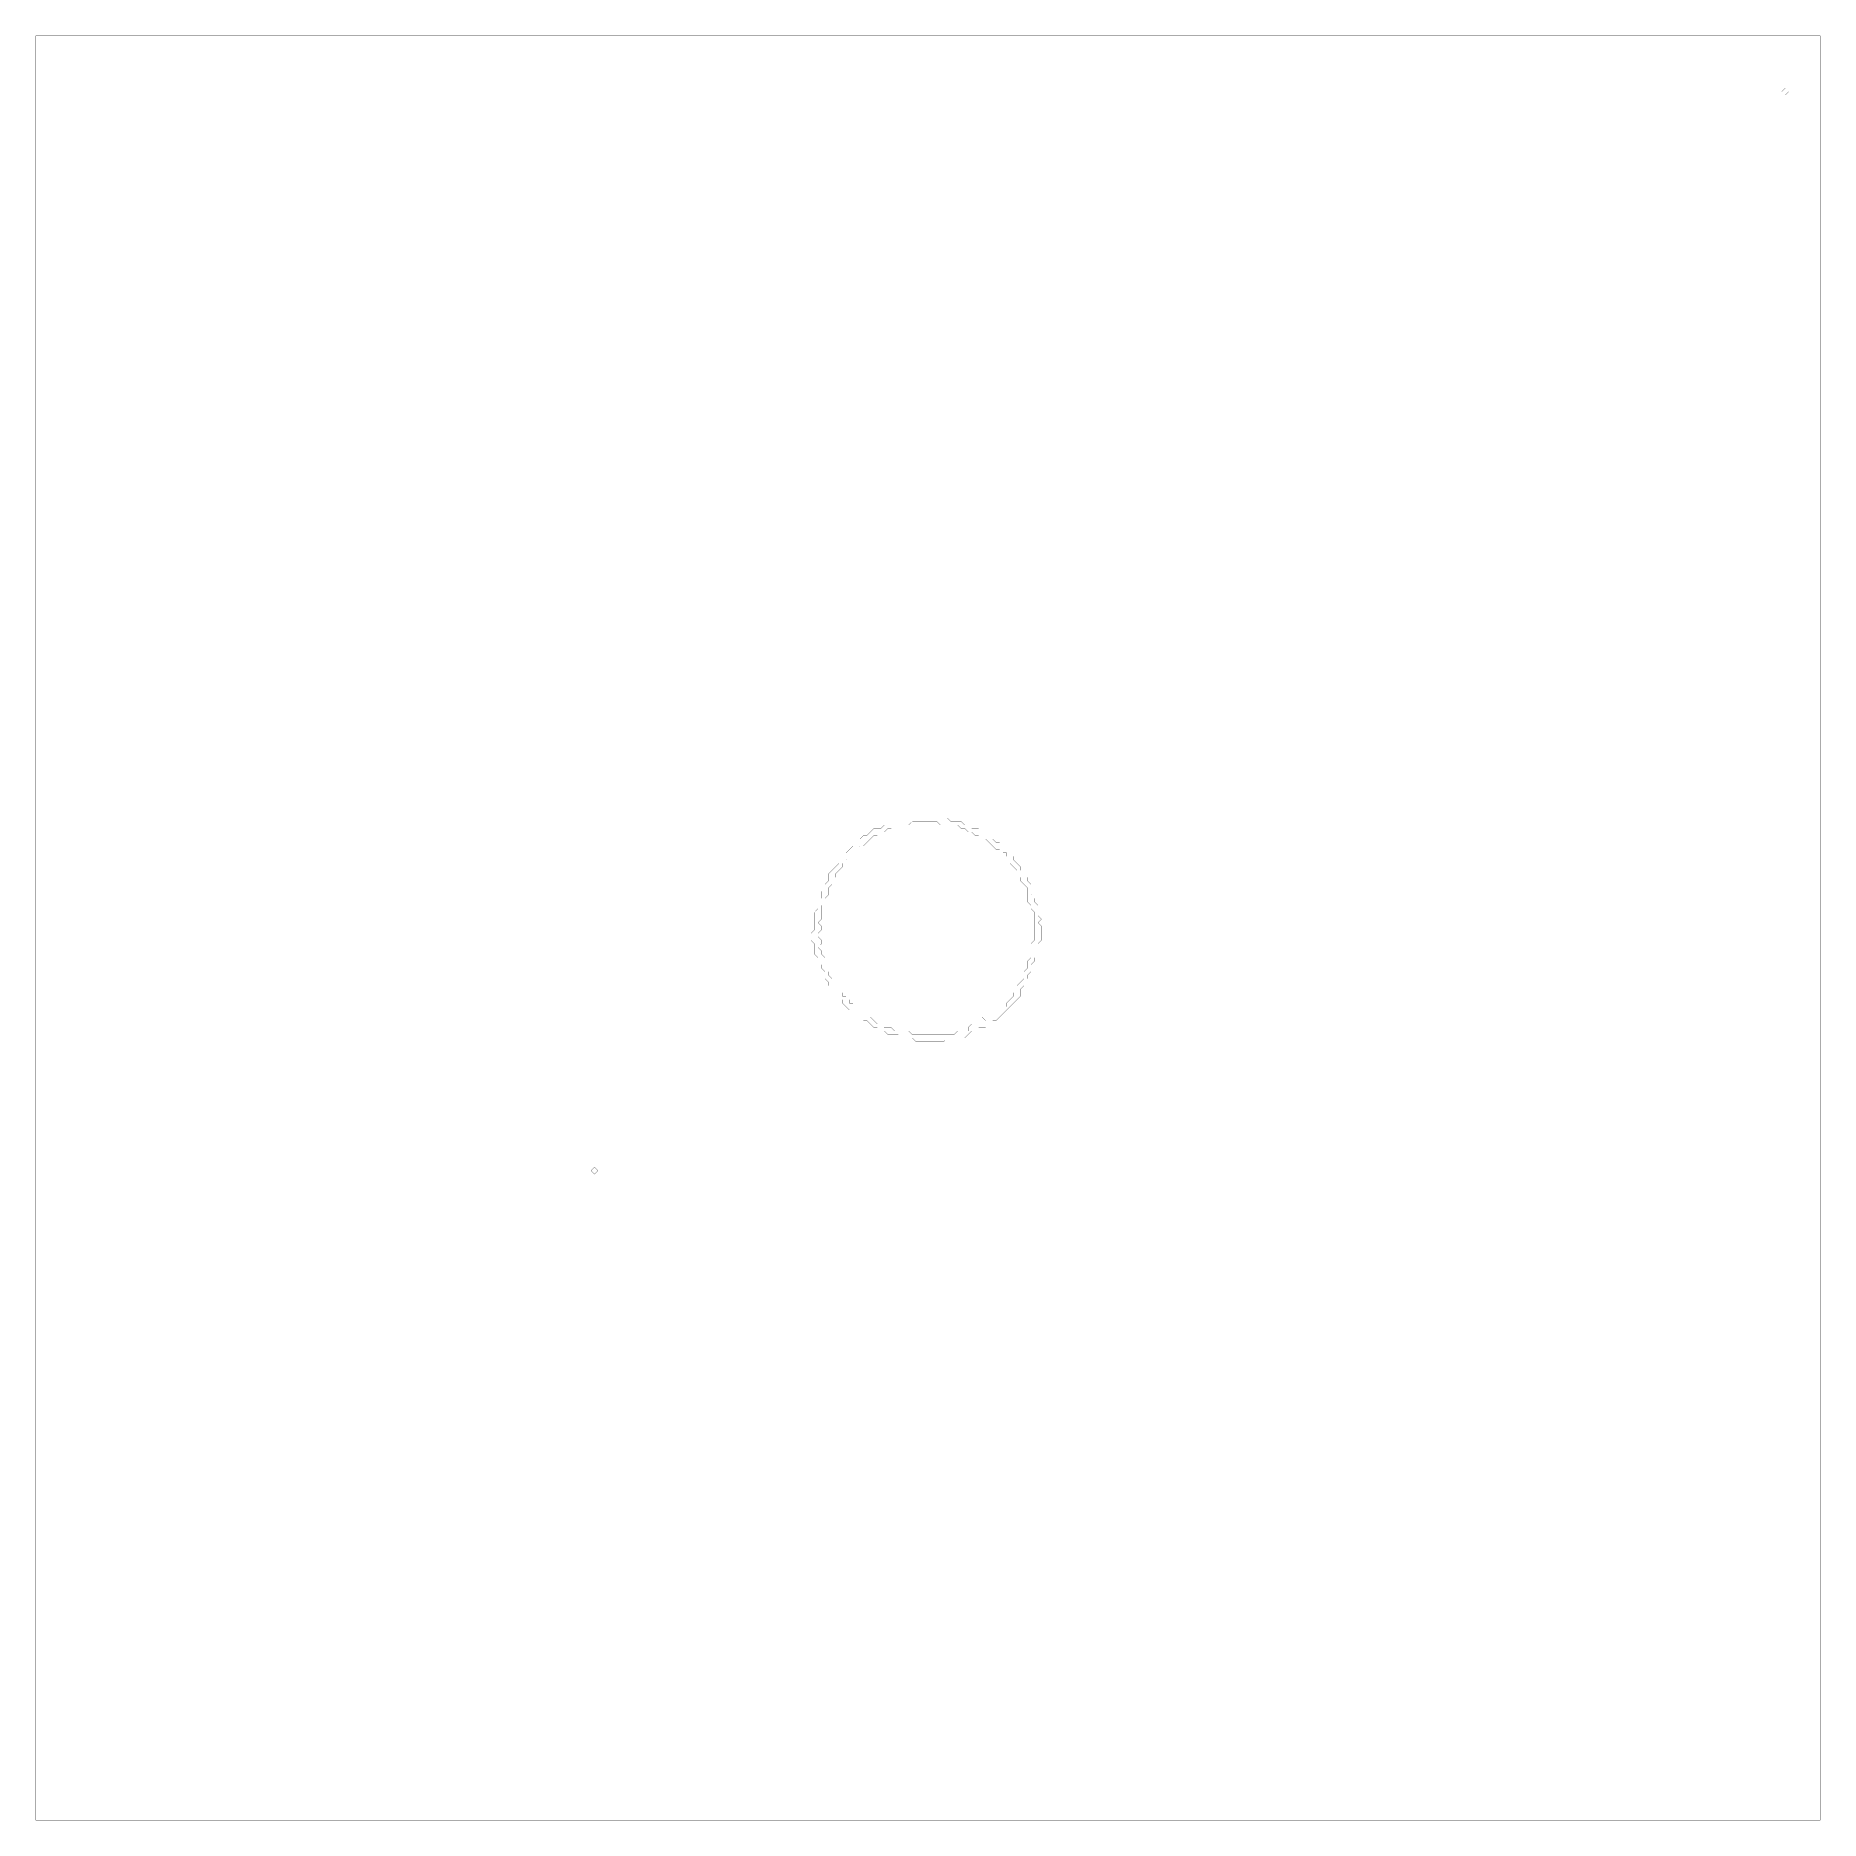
# Model space of a CAD drawing. Header units: metres. Extents: x 0 to 4920, y -4920 to 0.
import ezdxf

# ---------------------------------------------------------------- set-up
doc = ezdxf.new("R2010")
doc.units = ezdxf.units.M
for name, color, linetype in [('conductor', 1, 'Continuous'), ('dielectric', 8, 'Continuous'), ('substrate', 5, 'Continuous')]:
    doc.layers.add(name, color=color, linetype=linetype)

msp = doc.modelspace()

# ---------------------------------------------------------------- linework, layer by layer
at = {"layer": 'conductor', "const_width": 0.5}
msp.add_lwpolyline([(2416.4, -2166.1), (2406.7, -2175.7), (2397.1, -2175.7), (2387.5, -2175.7), (2377.9, -2175.7), (2368.2, -2175.7), (2358.6, -2185.3), (2349, -2185.3), (2339.3, -2194.9), (2329.7, -2194.9), (2320.1, -2204.6), (2310.5, -2204.6), (2300.8, -2214.2), (2291.2, -2223.8), (2281.6, -2233.5), (2272, -2233.5), (2262.3, -2243.1), (2252.7, -2252.7), (2243.1, -2262.3), (2233.5, -2272), (2223.8, -2281.6), (2223.8, -2291.2), (2214.2, -2300.8), (2204.6, -2310.5), (2204.6, -2320.1), (2194.9, -2329.7), (2194.9, -2339.3), (2185.3, -2349), (2185.3, -2358.6), (2185.3, -2368.2), (2175.7, -2377.9), (2175.7, -2387.5), (2166.1, -2397.1), (2166.1, -2406.7), (2166.1, -2416.4), (2166.1, -2426), (2166.1, -2435.6), (2156.4, -2445.2), (2166.1, -2454.9), (2166.1, -2464.5), (2156.4, -2474.1), (2156.4, -2483.8), (2166.1, -2493.4), (2166.1, -2503), (2156.4, -2512.6), (2166.1, -2522.3), (2166.1, -2531.9), (2175.7, -2541.5), (2175.7, -2551.1), (2185.3, -2560.8), (2175.7, -2570.4), (2185.3, -2580), (2185.3, -2589.7), (2194.9, -2599.3), (2194.9, -2608.9), (2204.6, -2618.5), (2214.2, -2628.2), (2223.8, -2637.8), (2223.8, -2647.4), (2233.5, -2647.4), (2243.1, -2657), (2243.1, -2666.7), (2252.7, -2666.7), (2262.3, -2676.3), (2262.3, -2685.9), (2272, -2685.9), (2281.6, -2695.5), (2291.2, -2705.2), (2300.8, -2705.2), (2310.5, -2714.8), (2320.1, -2724.4), (2329.7, -2724.4), (2339.3, -2734.1), (2349, -2734.1), (2358.6, -2734.1), (2368.2, -2743.7), (2377.9, -2743.7), (2387.5, -2743.7), (2397.1, -2743.7), (2406.7, -2743.7), (2416.4, -2753.3), (2426, -2753.3), (2435.6, -2753.3), (2445.2, -2753.3), (2454.9, -2753.3), (2464.5, -2753.3), (2474.1, -2753.3), (2483.8, -2753.3), (2493.4, -2753.3), (2503, -2753.3), (2512.6, -2753.3), (2522.3, -2753.3), (2531.9, -2753.3), (2541.5, -2743.7), (2551.1, -2743.7), (2560.8, -2743.7), (2570.4, -2743.7), (2570.4, -2734.1), (2580, -2724.4), (2589.7, -2724.4), (2599.3, -2724.4), (2599.3, -2714.8), (2608.9, -2705.2), (2618.5, -2714.8), (2628.2, -2705.2), (2637.8, -2695.5), (2647.4, -2685.9), (2657, -2685.9), (2666.7, -2685.9), (2676.3, -2676.3), (2676.3, -2666.7), (2685.9, -2657), (2695.5, -2647.4), (2695.5, -2637.8), (2705.2, -2628.2), (2705.2, -2618.5), (2714.8, -2608.9), (2724.4, -2599.3), (2724.4, -2589.7), (2724.4, -2580), (2734.1, -2570.4), (2734.1, -2560.8), (2734.1, -2551.1), (2743.7, -2541.5), (2743.7, -2531.9), (2743.7, -2522.3), (2743.7, -2512.6), (2743.7, -2503), (2753.3, -2493.4), (2753.3, -2483.8), (2753.3, -2474.1), (2753.3, -2464.5), (2753.3, -2454.9), (2753.3, -2445.2), (2753.3, -2435.6), (2753.3, -2426), (2753.3, -2416.4), (2743.7, -2406.7), (2743.7, -2397.1), (2734.1, -2387.5), (2734.1, -2377.9), (2734.1, -2368.2), (2734.1, -2358.6), (2734.1, -2349), (2724.4, -2339.3), (2714.8, -2329.7), (2714.8, -2320.1), (2705.2, -2310.5), (2705.2, -2300.8), (2695.5, -2291.2), (2685.9, -2281.6), (2685.9, -2272), (2676.3, -2262.3), (2676.3, -2252.7), (2666.7, -2252.7), (2657, -2243.1), (2647.4, -2243.1), (2637.8, -2233.5), (2628.2, -2223.8), (2618.5, -2214.2), (2608.9, -2214.2), (2599.3, -2204.6), (2589.7, -2204.6), (2580, -2194.9), (2570.4, -2194.9), (2560.8, -2185.3), (2551.1, -2185.3), (2541.5, -2175.7), (2531.9, -2175.7), (2522.3, -2175.7), (2512.6, -2175.7), (2503, -2175.7), (2493.4, -2175.7), (2483.8, -2166.1), (2474.1, -2166.1), (2464.5, -2166.1), (2454.9, -2166.1), (2445.2, -2166.1), (2435.6, -2166.1), (2426, -2166.1)], close=True, dxfattribs=at)
at = {"layer": 'dielectric', "const_width": 0.5}
msp.add_lwpolyline([(298.4, -4794.2)], close=True, dxfattribs=at)
at = {"layer": 'substrate', "const_width": 0.5}
for points in [[(0, 0), (0, -9.6), (0, -19.3), (0, -28.9), (0, -38.5), (0, -48.1), (0, -57.8), (0, -67.4), (0, -77), (0, -86.6), (0, -96.3), (0, -105.9), (0, -115.5), (0, -125.2), (0, -134.8), (0, -144.4), (0, -154), (0, -163.7), (0, -173.3), (0, -182.9), (0, -192.5), (0, -202.2), (0, -211.8), (0, -221.4), (0, -231), (0, -240.7), (0, -250.3), (0, -259.9), (0, -269.6), (0, -279.2), (0, -288.8), (0, -298.4), (0, -308.1), (0, -317.7), (0, -327.3), (0, -336.9), (0, -346.6), (0, -356.2), (0, -365.8), (0, -375.5), (0, -385.1), (0, -394.7), (0, -404.3), (0, -414), (0, -423.6), (0, -433.2), (0, -442.8), (0, -452.5), (0, -462.1), (0, -471.7), (0, -481.3), (0, -491), (0, -500.6), (0, -510.2), (0, -519.9), (0, -529.5), (0, -539.1), (0, -548.7), (0, -558.4), (0, -568), (0, -577.6), (0, -587.2), (0, -596.9), (0, -606.5), (0, -616.1), (0, -625.8), (0, -635.4), (0, -645), (0, -654.6), (0, -664.3), (0, -673.9), (0, -683.5), (0, -693.1), (0, -702.8), (0, -712.4), (0, -722), (0, -731.6), (0, -741.3), (0, -750.9), (0, -760.5), (0, -770.2), (0, -779.8), (0, -789.4), (0, -799), (0, -808.7), (0, -818.3), (0, -827.9), (0, -837.5), (0, -847.2), (0, -856.8), (0, -866.4), (0, -876.1), (0, -885.7), (0, -895.3), (0, -904.9), (0, -914.6), (0, -924.2), (0, -933.8), (0, -943.4), (0, -953.1), (0, -962.7), (0, -972.3), (0, -981.9), (0, -991.6), (0, -1001.2), (0, -1010.8), (0, -1020.5), (0, -1030.1), (0, -1039.7), (0, -1049.3), (0, -1059), (0, -1068.6), (0, -1078.2), (0, -1087.8), (0, -1097.5), (0, -1107.1), (0, -1116.7), (0, -1126.4), (0, -1136), (0, -1145.6), (0, -1155.2), (0, -1164.9), (0, -1174.5), (0, -1184.1), (0, -1193.7), (0, -1203.4), (0, -1213), (0, -1222.6), (0, -1232.2), (0, -1241.9), (0, -1251.5), (0, -1261.1), (0, -1270.8), (0, -1280.4), (0, -1290), (0, -1299.6), (0, -1309.3), (0, -1318.9), (0, -1328.5), (0, -1338.1), (0, -1347.8), (0, -1357.4), (0, -1367), (0, -1376.7), (0, -1386.3), (0, -1395.9), (0, -1405.5), (0, -1415.2), (0, -1424.8), (0, -1434.4), (0, -1444), (0, -1453.7), (0, -1463.3), (0, -1472.9), (0, -1482.6), (0, -1492.2), (0, -1501.8), (0, -1511.4), (0, -1521.1), (0, -1530.7), (0, -1540.3), (0, -1549.9), (0, -1559.6), (0, -1569.2), (0, -1578.8), (0, -1588.4), (0, -1598.1), (0, -1607.7), (0, -1617.3), (0, -1627), (0, -1636.6), (0, -1646.2), (0, -1655.8), (0, -1665.5), (0, -1675.1), (0, -1684.7), (0, -1694.3), (0, -1704), (0, -1713.6), (0, -1723.2), (0, -1732.9), (0, -1742.5), (0, -1752.1), (0, -1761.7), (0, -1771.4), (0, -1781), (0, -1790.6), (0, -1800.2), (0, -1809.9), (0, -1819.5), (0, -1829.1), (0, -1838.7), (0, -1848.4), (0, -1858), (0, -1867.6), (0, -1877.3), (0, -1886.9), (0, -1896.5), (0, -1906.1), (0, -1915.8), (0, -1925.4), (0, -1935), (0, -1944.6), (0, -1954.3), (0, -1963.9), (0, -1973.5), (0, -1983.2), (0, -1992.8), (0, -2002.4), (0, -2012), (0, -2021.7), (0, -2031.3), (0, -2040.9), (0, -2050.5), (0, -2060.2), (0, -2069.8), (0, -2079.4), (0, -2089), (0, -2098.7), (0, -2108.3), (0, -2117.9), (0, -2127.6), (0, -2137.2), (0, -2146.8), (0, -2156.4), (0, -2166.1), (0, -2175.7), (0, -2185.3), (0, -2194.9), (0, -2204.6), (0, -2214.2), (0, -2223.8), (0, -2233.5), (0, -2243.1), (0, -2252.7), (0, -2262.3), (0, -2272), (0, -2281.6), (0, -2291.2), (0, -2300.8), (0, -2310.5), (0, -2320.1), (0, -2329.7), (0, -2339.3), (0, -2349), (0, -2358.6), (0, -2368.2), (0, -2377.9), (0, -2387.5), (0, -2397.1), (0, -2406.7), (0, -2416.4), (0, -2426), (0, -2435.6), (0, -2445.2), (0, -2454.9), (0, -2464.5), (0, -2474.1), (0, -2483.8), (0, -2493.4), (0, -2503), (0, -2512.6), (0, -2522.3), (0, -2531.9), (0, -2541.5), (0, -2551.1), (0, -2560.8), (0, -2570.4), (0, -2580), (0, -2589.7), (0, -2599.3), (0, -2608.9), (0, -2618.5), (0, -2628.2), (0, -2637.8), (0, -2647.4), (0, -2657), (0, -2666.7), (0, -2676.3), (0, -2685.9), (0, -2695.5), (0, -2705.2), (0, -2714.8), (0, -2724.4), (0, -2734.1), (0, -2743.7), (0, -2753.3), (0, -2762.9), (0, -2772.6), (0, -2782.2), (0, -2791.8), (0, -2801.4), (0, -2811.1), (0, -2820.7), (0, -2830.3), (0, -2840), (0, -2849.6), (0, -2859.2), (0, -2868.8), (0, -2878.5), (0, -2888.1), (0, -2897.7), (0, -2907.3), (0, -2917), (0, -2926.6), (0, -2936.2), (0, -2945.8), (0, -2955.5), (0, -2965.1), (0, -2974.7), (0, -2984.4), (0, -2994), (0, -3003.6), (0, -3013.2), (0, -3022.9), (0, -3032.5), (0, -3042.1), (0, -3051.7), (0, -3061.4), (0, -3071), (0, -3080.6), (0, -3090.3), (0, -3099.9), (0, -3109.5), (0, -3119.1), (0, -3128.8), (0, -3138.4), (0, -3148), (0, -3157.6), (0, -3167.3), (0, -3176.9), (0, -3186.5), (0, -3196.1), (0, -3205.8), (0, -3215.4), (0, -3225), (0, -3234.7), (0, -3244.3), (0, -3253.9), (0, -3263.5), (0, -3273.2), (0, -3282.8), (0, -3292.4), (0, -3302), (0, -3311.7), (0, -3321.3), (0, -3330.9), (0, -3340.6), (0, -3350.2), (0, -3359.8), (0, -3369.4), (0, -3379.1), (0, -3388.7), (0, -3398.3), (0, -3407.9), (0, -3417.6), (0, -3427.2), (0, -3436.8), (0, -3446.4), (0, -3456.1), (0, -3465.7), (0, -3475.3), (0, -3485), (0, -3494.6), (0, -3504.2), (0, -3513.8), (0, -3523.5), (0, -3533.1), (0, -3542.7), (0, -3552.3), (0, -3562), (0, -3571.6), (0, -3581.2), (0, -3590.9), (0, -3600.5), (0, -3610.1), (0, -3619.7), (0, -3629.4), (0, -3639), (0, -3648.6), (0, -3658.2), (0, -3667.9), (0, -3677.5), (0, -3687.1), (0, -3696.8), (0, -3706.4), (0, -3716), (0, -3725.6), (0, -3735.3), (0, -3744.9), (0, -3754.5), (0, -3764.1), (0, -3773.8), (0, -3783.4), (0, -3793), (0, -3802.6), (0, -3812.3), (0, -3821.9), (0, -3831.5), (0, -3841.2), (0, -3850.8), (0, -3860.4), (0, -3870), (0, -3879.7), (0, -3889.3), (0, -3898.9), (0, -3908.5), (0, -3918.2), (0, -3927.8), (0, -3937.4), (0, -3947.1), (0, -3956.7), (0, -3966.3), (0, -3975.9), (0, -3985.6), (0, -3995.2), (0, -4004.8), (0, -4014.4), (0, -4024.1), (0, -4033.7), (0, -4043.3), (0, -4052.9), (0, -4062.6), (0, -4072.2), (0, -4081.8), (0, -4091.5), (0, -4101.1), (0, -4110.7), (0, -4120.3), (0, -4130), (0, -4139.6), (0, -4149.2), (0, -4158.8), (0, -4168.5), (0, -4178.1), (0, -4187.7), (0, -4197.4), (0, -4207), (0, -4216.6), (0, -4226.2), (0, -4235.9), (0, -4245.5), (0, -4255.1), (0, -4264.7), (0, -4274.4), (0, -4284), (0, -4293.6), (0, -4303.2), (0, -4312.9), (0, -4322.5), (0, -4332.1), (0, -4341.8), (0, -4351.4), (0, -4361), (0, -4370.6), (0, -4380.3), (0, -4389.9), (0, -4399.5), (0, -4409.1), (0, -4418.8), (0, -4428.4), (0, -4438), (0, -4447.7), (0, -4457.3), (0, -4466.9), (0, -4476.5), (0, -4486.2), (0, -4495.8), (0, -4505.4), (0, -4515), (0, -4524.7), (0, -4534.3), (0, -4543.9), (0, -4553.5), (0, -4563.2), (0, -4572.8), (0, -4582.4), (0, -4592.1), (0, -4601.7), (0, -4611.3), (0, -4620.9), (0, -4630.6), (0, -4640.2), (0, -4649.8), (0, -4659.4), (0, -4669.1), (0, -4678.7), (0, -4688.3), (0, -4698), (0, -4707.6), (0, -4717.2), (0, -4726.8), (0, -4736.5), (0, -4746.1), (0, -4755.7), (0, -4765.3), (0, -4775), (0, -4784.6), (0, -4794.2), (0, -4803.8), (0, -4813.5), (0, -4823.1), (0, -4832.7), (0, -4842.4), (0, -4852), (0, -4861.6), (0, -4871.2), (0, -4880.9), (0, -4890.5), (0, -4900.1), (0, -4909.7), (0, -4919.4), (9.6, -4919.4), (19.3, -4919.4), (28.9, -4919.4), (38.5, -4919.4), (48.1, -4919.4), (57.8, -4919.4), (67.4, -4919.4), (77, -4919.4), (86.6, -4919.4), (96.3, -4919.4), (105.9, -4919.4), (115.5, -4919.4), (125.2, -4919.4), (134.8, -4919.4), (144.4, -4919.4), (154, -4919.4), (163.7, -4919.4), (173.3, -4919.4), (182.9, -4919.4), (192.5, -4919.4), (202.2, -4919.4), (211.8, -4919.4), (221.4, -4919.4), (231, -4919.4), (240.7, -4919.4), (250.3, -4919.4), (259.9, -4919.4), (269.6, -4919.4), (279.2, -4919.4), (288.8, -4919.4), (298.4, -4919.4), (308.1, -4919.4), (317.7, -4919.4), (327.3, -4919.4), (336.9, -4919.4), (346.6, -4919.4), (356.2, -4919.4), (365.8, -4919.4), (375.5, -4919.4), (385.1, -4919.4), (394.7, -4919.4), (404.3, -4919.4), (414, -4919.4), (423.6, -4919.4), (433.2, -4919.4), (442.8, -4919.4), (452.5, -4919.4), (462.1, -4919.4), (471.7, -4919.4), (481.3, -4919.4), (491, -4919.4), (500.6, -4919.4), (510.2, -4919.4), (519.9, -4919.4), (529.5, -4919.4), (539.1, -4919.4), (548.7, -4919.4), (558.4, -4919.4), (568, -4919.4), (577.6, -4919.4), (587.2, -4919.4), (596.9, -4919.4), (606.5, -4919.4), (616.1, -4919.4), (625.8, -4919.4), (635.4, -4919.4), (645, -4919.4), (654.6, -4919.4), (664.3, -4919.4), (673.9, -4919.4), (683.5, -4919.4), (693.1, -4919.4), (702.8, -4919.4), (712.4, -4919.4), (722, -4919.4), (731.6, -4919.4), (741.3, -4919.4), (750.9, -4919.4), (760.5, -4919.4), (770.2, -4919.4), (779.8, -4919.4), (789.4, -4919.4), (799, -4919.4), (808.7, -4919.4), (818.3, -4919.4), (827.9, -4919.4), (837.5, -4919.4), (847.2, -4919.4), (856.8, -4919.4), (866.4, -4919.4), (876.1, -4919.4), (885.7, -4919.4), (895.3, -4919.4), (904.9, -4919.4), (914.6, -4919.4), (924.2, -4919.4), (933.8, -4919.4), (943.4, -4919.4), (953.1, -4919.4), (962.7, -4919.4), (972.3, -4919.4), (981.9, -4919.4), (991.6, -4919.4), (1001.2, -4919.4), (1010.8, -4919.4), (1020.5, -4919.4), (1030.1, -4919.4), (1039.7, -4919.4), (1049.3, -4919.4), (1059, -4919.4), (1068.6, -4919.4), (1078.2, -4919.4), (1087.8, -4919.4), (1097.5, -4919.4), (1107.1, -4919.4), (1116.7, -4919.4), (1126.4, -4919.4), (1136, -4919.4), (1145.6, -4919.4), (1155.2, -4919.4), (1164.9, -4919.4), (1174.5, -4919.4), (1184.1, -4919.4), (1193.7, -4919.4), (1203.4, -4919.4), (1213, -4919.4), (1222.6, -4919.4), (1232.2, -4919.4), (1241.9, -4919.4), (1251.5, -4919.4), (1261.1, -4919.4), (1270.8, -4919.4), (1280.4, -4919.4), (1290, -4919.4), (1299.6, -4919.4), (1309.3, -4919.4), (1318.9, -4919.4), (1328.5, -4919.4), (1338.1, -4919.4), (1347.8, -4919.4), (1357.4, -4919.4), (1367, -4919.4), (1376.7, -4919.4), (1386.3, -4919.4), (1395.9, -4919.4), (1405.5, -4919.4), (1415.2, -4919.4), (1424.8, -4919.4), (1434.4, -4919.4), (1444, -4919.4), (1453.7, -4919.4), (1463.3, -4919.4), (1472.9, -4919.4), (1482.6, -4919.4), (1492.2, -4919.4), (1501.8, -4919.4), (1511.4, -4919.4), (1521.1, -4919.4), (1530.7, -4919.4), (1540.3, -4919.4), (1549.9, -4919.4), (1559.6, -4919.4), (1569.2, -4919.4), (1578.8, -4919.4), (1588.4, -4919.4), (1598.1, -4919.4), (1607.7, -4919.4), (1617.3, -4919.4), (1627, -4919.4), (1636.6, -4919.4), (1646.2, -4919.4), (1655.8, -4919.4), (1665.5, -4919.4), (1675.1, -4919.4), (1684.7, -4919.4), (1694.3, -4919.4), (1704, -4919.4), (1713.6, -4919.4), (1723.2, -4919.4), (1732.9, -4919.4), (1742.5, -4919.4), (1752.1, -4919.4), (1761.7, -4919.4), (1771.4, -4919.4), (1781, -4919.4), (1790.6, -4919.4), (1800.2, -4919.4), (1809.9, -4919.4), (1819.5, -4919.4), (1829.1, -4919.4), (1838.7, -4919.4), (1848.4, -4919.4), (1858, -4919.4), (1867.6, -4919.4), (1877.3, -4919.4), (1886.9, -4919.4), (1896.5, -4919.4), (1906.1, -4919.4), (1915.8, -4919.4), (1925.4, -4919.4), (1935, -4919.4), (1944.6, -4919.4), (1954.3, -4919.4), (1963.9, -4919.4), (1973.5, -4919.4), (1983.2, -4919.4), (1992.8, -4919.4), (2002.4, -4919.4), (2012, -4919.4), (2021.7, -4919.4), (2031.3, -4919.4), (2040.9, -4919.4), (2050.5, -4919.4), (2060.2, -4919.4), (2069.8, -4919.4), (2079.4, -4919.4), (2089, -4919.4), (2098.7, -4919.4), (2108.3, -4919.4), (2117.9, -4919.4), (2127.6, -4919.4), (2137.2, -4919.4), (2146.8, -4919.4), (2156.4, -4919.4), (2166.1, -4919.4), (2175.7, -4919.4), (2185.3, -4919.4), (2194.9, -4919.4), (2204.6, -4919.4), (2214.2, -4919.4), (2223.8, -4919.4), (2233.5, -4919.4), (2243.1, -4919.4), (2252.7, -4919.4), (2262.3, -4919.4), (2272, -4919.4), (2281.6, -4919.4), (2291.2, -4919.4), (2300.8, -4919.4), (2310.5, -4919.4), (2320.1, -4919.4), (2329.7, -4919.4), (2339.3, -4919.4), (2349, -4919.4), (2358.6, -4919.4), (2368.2, -4919.4), (2377.9, -4919.4), (2387.5, -4919.4), (2397.1, -4919.4), (2406.7, -4919.4), (2416.4, -4919.4), (2426, -4919.4), (2435.6, -4919.4), (2445.2, -4919.4), (2454.9, -4919.4), (2464.5, -4919.4), (2474.1, -4919.4), (2483.8, -4919.4), (2493.4, -4919.4), (2503, -4919.4), (2512.6, -4919.4), (2522.3, -4919.4), (2531.9, -4919.4), (2541.5, -4919.4), (2551.1, -4919.4), (2560.8, -4919.4), (2570.4, -4919.4), (2580, -4919.4), (2589.7, -4919.4), (2599.3, -4919.4), (2608.9, -4919.4), (2618.5, -4919.4), (2628.2, -4919.4), (2637.8, -4919.4), (2647.4, -4919.4), (2657, -4919.4), (2666.7, -4919.4), (2676.3, -4919.4), (2685.9, -4919.4), (2695.5, -4919.4), (2705.2, -4919.4), (2714.8, -4919.4), (2724.4, -4919.4), (2734.1, -4919.4), (2743.7, -4919.4), (2753.3, -4919.4), (2762.9, -4919.4), (2772.6, -4919.4), (2782.2, -4919.4), (2791.8, -4919.4), (2801.4, -4919.4), (2811.1, -4919.4), (2820.7, -4919.4), (2830.3, -4919.4), (2840, -4919.4), (2849.6, -4919.4), (2859.2, -4919.4), (2868.8, -4919.4), (2878.5, -4919.4), (2888.1, -4919.4), (2897.7, -4919.4), (2907.3, -4919.4), (2917, -4919.4), (2926.6, -4919.4), (2936.2, -4919.4), (2945.8, -4919.4), (2955.5, -4919.4), (2965.1, -4919.4), (2974.7, -4919.4), (2984.4, -4919.4), (2994, -4919.4), (3003.6, -4919.4), (3013.2, -4919.4), (3022.9, -4919.4), (3032.5, -4919.4), (3042.1, -4919.4), (3051.7, -4919.4), (3061.4, -4919.4), (3071, -4919.4), (3080.6, -4919.4), (3090.3, -4919.4), (3099.9, -4919.4), (3109.5, -4919.4), (3119.1, -4919.4), (3128.8, -4919.4), (3138.4, -4919.4), (3148, -4919.4), (3157.6, -4919.4), (3167.3, -4919.4), (3176.9, -4919.4), (3186.5, -4919.4), (3196.1, -4919.4), (3205.8, -4919.4), (3215.4, -4919.4), (3225, -4919.4), (3234.7, -4919.4), (3244.3, -4919.4), (3253.9, -4919.4), (3263.5, -4919.4), (3273.2, -4919.4), (3282.8, -4919.4), (3292.4, -4919.4), (3302, -4919.4), (3311.7, -4919.4), (3321.3, -4919.4), (3330.9, -4919.4), (3340.6, -4919.4), (3350.2, -4919.4), (3359.8, -4919.4), (3369.4, -4919.4), (3379.1, -4919.4), (3388.7, -4919.4), (3398.3, -4919.4), (3407.9, -4919.4), (3417.6, -4919.4), (3427.2, -4919.4), (3436.8, -4919.4), (3446.4, -4919.4), (3456.1, -4919.4), (3465.7, -4919.4), (3475.3, -4919.4), (3485, -4919.4), (3494.6, -4919.4), (3504.2, -4919.4), (3513.8, -4919.4), (3523.5, -4919.4), (3533.1, -4919.4), (3542.7, -4919.4), (3552.3, -4919.4), (3562, -4919.4), (3571.6, -4919.4), (3581.2, -4919.4), (3590.9, -4919.4), (3600.5, -4919.4), (3610.1, -4919.4), (3619.7, -4919.4), (3629.4, -4919.4), (3639, -4919.4), (3648.6, -4919.4), (3658.2, -4919.4), (3667.9, -4919.4), (3677.5, -4919.4), (3687.1, -4919.4), (3696.8, -4919.4), (3706.4, -4919.4), (3716, -4919.4), (3725.6, -4919.4), (3735.3, -4919.4), (3744.9, -4919.4), (3754.5, -4919.4), (3764.1, -4919.4), (3773.8, -4919.4), (3783.4, -4919.4), (3793, -4919.4), (3802.6, -4919.4), (3812.3, -4919.4), (3821.9, -4919.4), (3831.5, -4919.4), (3841.2, -4919.4), (3850.8, -4919.4), (3860.4, -4919.4), (3870, -4919.4), (3879.7, -4919.4), (3889.3, -4919.4), (3898.9, -4919.4), (3908.5, -4919.4), (3918.2, -4919.4), (3927.8, -4919.4), (3937.4, -4919.4), (3947.1, -4919.4), (3956.7, -4919.4), (3966.3, -4919.4), (3975.9, -4919.4), (3985.6, -4919.4), (3995.2, -4919.4), (4004.8, -4919.4), (4014.4, -4919.4), (4024.1, -4919.4), (4033.7, -4919.4), (4043.3, -4919.4), (4052.9, -4919.4), (4062.6, -4919.4), (4072.2, -4919.4), (4081.8, -4919.4), (4091.5, -4919.4), (4101.1, -4919.4), (4110.7, -4919.4), (4120.3, -4919.4), (4130, -4919.4), (4139.6, -4919.4), (4149.2, -4919.4), (4158.8, -4919.4), (4168.5, -4919.4), (4178.1, -4919.4), (4187.7, -4919.4), (4197.4, -4919.4), (4207, -4919.4), (4216.6, -4919.4), (4226.2, -4919.4), (4235.9, -4919.4), (4245.5, -4919.4), (4255.1, -4919.4), (4264.7, -4919.4), (4274.4, -4919.4), (4284, -4919.4), (4293.6, -4919.4), (4303.2, -4919.4), (4312.9, -4919.4), (4322.5, -4919.4), (4332.1, -4919.4), (4341.8, -4919.4), (4351.4, -4919.4), (4361, -4919.4), (4370.6, -4919.4), (4380.3, -4919.4), (4389.9, -4919.4), (4399.5, -4919.4), (4409.1, -4919.4), (4418.8, -4919.4), (4428.4, -4919.4), (4438, -4919.4), (4447.7, -4919.4), (4457.3, -4919.4), (4466.9, -4919.4), (4476.5, -4919.4), (4486.2, -4919.4), (4495.8, -4919.4), (4505.4, -4919.4), (4515, -4919.4), (4524.7, -4919.4), (4534.3, -4919.4), (4543.9, -4919.4), (4553.5, -4919.4), (4563.2, -4919.4), (4572.8, -4919.4), (4582.4, -4919.4), (4592.1, -4919.4), (4601.7, -4919.4), (4611.3, -4919.4), (4620.9, -4919.4), (4630.6, -4919.4), (4640.2, -4919.4), (4649.8, -4919.4), (4659.4, -4919.4), (4669.1, -4919.4), (4678.7, -4919.4), (4688.3, -4919.4), (4698, -4919.4), (4707.6, -4919.4), (4717.2, -4919.4), (4726.8, -4919.4), (4736.5, -4919.4), (4746.1, -4919.4), (4755.7, -4919.4), (4765.3, -4919.4), (4775, -4919.4), (4784.6, -4919.4), (4794.2, -4919.4), (4803.8, -4919.4), (4813.5, -4919.4), (4823.1, -4919.4), (4832.7, -4919.4), (4842.4, -4919.4), (4852, -4919.4), (4861.6, -4919.4), (4871.2, -4919.4), (4880.9, -4919.4), (4890.5, -4919.4), (4900.1, -4919.4), (4909.7, -4919.4), (4919.4, -4919.4), (4919.4, -4909.7), (4919.4, -4900.1), (4919.4, -4890.5), (4919.4, -4880.9), (4919.4, -4871.2), (4919.4, -4861.6), (4919.4, -4852), (4919.4, -4842.4), (4919.4, -4832.7), (4919.4, -4823.1), (4919.4, -4813.5), (4919.4, -4803.8), (4919.4, -4794.2), (4919.4, -4784.6), (4919.4, -4775), (4919.4, -4765.3), (4919.4, -4755.7), (4919.4, -4746.1), (4919.4, -4736.5), (4919.4, -4726.8), (4919.4, -4717.2), (4919.4, -4707.6), (4919.4, -4698), (4919.4, -4688.3), (4919.4, -4678.7), (4919.4, -4669.1), (4919.4, -4659.4), (4919.4, -4649.8), (4919.4, -4640.2), (4919.4, -4630.6), (4919.4, -4620.9), (4919.4, -4611.3), (4919.4, -4601.7), (4919.4, -4592.1), (4919.4, -4582.4), (4919.4, -4572.8), (4919.4, -4563.2), (4919.4, -4553.5), (4919.4, -4543.9), (4919.4, -4534.3), (4919.4, -4524.7), (4919.4, -4515), (4919.4, -4505.4), (4919.4, -4495.8), (4919.4, -4486.2), (4919.4, -4476.5), (4919.4, -4466.9), (4919.4, -4457.3), (4919.4, -4447.7), (4919.4, -4438), (4919.4, -4428.4), (4919.4, -4418.8), (4919.4, -4409.1), (4919.4, -4399.5), (4919.4, -4389.9), (4919.4, -4380.3), (4919.4, -4370.6), (4919.4, -4361), (4919.4, -4351.4), (4919.4, -4341.8), (4919.4, -4332.1), (4919.4, -4322.5), (4919.4, -4312.9), (4919.4, -4303.2), (4919.4, -4293.6), (4919.4, -4284), (4919.4, -4274.4), (4919.4, -4264.7), (4919.4, -4255.1), (4919.4, -4245.5), (4919.4, -4235.9), (4919.4, -4226.2), (4919.4, -4216.6), (4919.4, -4207), (4919.4, -4197.4), (4919.4, -4187.7), (4919.4, -4178.1), (4919.4, -4168.5), (4919.4, -4158.8), (4919.4, -4149.2), (4919.4, -4139.6), (4919.4, -4130), (4919.4, -4120.3), (4919.4, -4110.7), (4919.4, -4101.1), (4919.4, -4091.5), (4919.4, -4081.8), (4919.4, -4072.2), (4919.4, -4062.6), (4919.4, -4052.9), (4919.4, -4043.3), (4919.4, -4033.7), (4919.4, -4024.1), (4919.4, -4014.4), (4919.4, -4004.8), (4919.4, -3995.2), (4919.4, -3985.6), (4919.4, -3975.9), (4919.4, -3966.3), (4919.4, -3956.7), (4919.4, -3947.1), (4919.4, -3937.4), (4919.4, -3927.8), (4919.4, -3918.2), (4919.4, -3908.5), (4919.4, -3898.9), (4919.4, -3889.3), (4919.4, -3879.7), (4919.4, -3870), (4919.4, -3860.4), (4919.4, -3850.8), (4919.4, -3841.2), (4919.4, -3831.5), (4919.4, -3821.9), (4919.4, -3812.3), (4919.4, -3802.6), (4919.4, -3793), (4919.4, -3783.4), (4919.4, -3773.8), (4919.4, -3764.1), (4919.4, -3754.5), (4919.4, -3744.9), (4919.4, -3735.3), (4919.4, -3725.6), (4919.4, -3716), (4919.4, -3706.4), (4919.4, -3696.8), (4919.4, -3687.1), (4919.4, -3677.5), (4919.4, -3667.9), (4919.4, -3658.2), (4919.4, -3648.6), (4919.4, -3639), (4919.4, -3629.4), (4919.4, -3619.7), (4919.4, -3610.1), (4919.4, -3600.5), (4919.4, -3590.9), (4919.4, -3581.2), (4919.4, -3571.6), (4919.4, -3562), (4919.4, -3552.3), (4919.4, -3542.7), (4919.4, -3533.1), (4919.4, -3523.5), (4919.4, -3513.8), (4919.4, -3504.2), (4919.4, -3494.6), (4919.4, -3485), (4919.4, -3475.3), (4919.4, -3465.7), (4919.4, -3456.1), (4919.4, -3446.4), (4919.4, -3436.8), (4919.4, -3427.2), (4919.4, -3417.6), (4919.4, -3407.9), (4919.4, -3398.3), (4919.4, -3388.7), (4919.4, -3379.1), (4919.4, -3369.4), (4919.4, -3359.8), (4919.4, -3350.2), (4919.4, -3340.6), (4919.4, -3330.9), (4919.4, -3321.3), (4919.4, -3311.7), (4919.4, -3302), (4919.4, -3292.4), (4919.4, -3282.8), (4919.4, -3273.2), (4919.4, -3263.5), (4919.4, -3253.9), (4919.4, -3244.3), (4919.4, -3234.7), (4919.4, -3225), (4919.4, -3215.4), (4919.4, -3205.8), (4919.4, -3196.1), (4919.4, -3186.5), (4919.4, -3176.9), (4919.4, -3167.3), (4919.4, -3157.6), (4919.4, -3148), (4919.4, -3138.4), (4919.4, -3128.8), (4919.4, -3119.1), (4919.4, -3109.5), (4919.4, -3099.9), (4919.4, -3090.3), (4919.4, -3080.6), (4919.4, -3071), (4919.4, -3061.4), (4919.4, -3051.7), (4919.4, -3042.1), (4919.4, -3032.5), (4919.4, -3022.9), (4919.4, -3013.2), (4919.4, -3003.6), (4919.4, -2994), (4919.4, -2984.4), (4919.4, -2974.7), (4919.4, -2965.1), (4919.4, -2955.5), (4919.4, -2945.8), (4919.4, -2936.2), (4919.4, -2926.6), (4919.4, -2917), (4919.4, -2907.3), (4919.4, -2897.7), (4919.4, -2888.1), (4919.4, -2878.5), (4919.4, -2868.8), (4919.4, -2859.2), (4919.4, -2849.6), (4919.4, -2840), (4919.4, -2830.3), (4919.4, -2820.7), (4919.4, -2811.1), (4919.4, -2801.4), (4919.4, -2791.8), (4919.4, -2782.2), (4919.4, -2772.6), (4919.4, -2762.9), (4919.4, -2753.3), (4919.4, -2743.7), (4919.4, -2734.1), (4919.4, -2724.4), (4919.4, -2714.8), (4919.4, -2705.2), (4919.4, -2695.5), (4919.4, -2685.9), (4919.4, -2676.3), (4919.4, -2666.7), (4919.4, -2657), (4919.4, -2647.4), (4919.4, -2637.8), (4919.4, -2628.2), (4919.4, -2618.5), (4919.4, -2608.9), (4919.4, -2599.3), (4919.4, -2589.7), (4919.4, -2580), (4919.4, -2570.4), (4919.4, -2560.8), (4919.4, -2551.1), (4919.4, -2541.5), (4919.4, -2531.9), (4919.4, -2522.3), (4919.4, -2512.6), (4919.4, -2503), (4919.4, -2493.4), (4919.4, -2483.8), (4919.4, -2474.1), (4919.4, -2464.5), (4919.4, -2454.9), (4919.4, -2445.2), (4919.4, -2435.6), (4919.4, -2426), (4919.4, -2416.4), (4919.4, -2406.7), (4919.4, -2397.1), (4919.4, -2387.5), (4919.4, -2377.9), (4919.4, -2368.2), (4919.4, -2358.6), (4919.4, -2349), (4919.4, -2339.3), (4919.4, -2329.7), (4919.4, -2320.1), (4919.4, -2310.5), (4919.4, -2300.8), (4919.4, -2291.2), (4919.4, -2281.6), (4919.4, -2272), (4919.4, -2262.3), (4919.4, -2252.7), (4919.4, -2243.1), (4919.4, -2233.5), (4919.4, -2223.8), (4919.4, -2214.2), (4919.4, -2204.6), (4919.4, -2194.9), (4919.4, -2185.3), (4919.4, -2175.7), (4919.4, -2166.1), (4919.4, -2156.4), (4919.4, -2146.8), (4919.4, -2137.2), (4919.4, -2127.6), (4919.4, -2117.9), (4919.4, -2108.3), (4919.4, -2098.7), (4919.4, -2089), (4919.4, -2079.4), (4919.4, -2069.8), (4919.4, -2060.2), (4919.4, -2050.5), (4919.4, -2040.9), (4919.4, -2031.3), (4919.4, -2021.7), (4919.4, -2012), (4919.4, -2002.4), (4919.4, -1992.8), (4919.4, -1983.2), (4919.4, -1973.5), (4919.4, -1963.9), (4919.4, -1954.3), (4919.4, -1944.6), (4919.4, -1935), (4919.4, -1925.4), (4919.4, -1915.8), (4919.4, -1906.1), (4919.4, -1896.5), (4919.4, -1886.9), (4919.4, -1877.3), (4919.4, -1867.6), (4919.4, -1858), (4919.4, -1848.4), (4919.4, -1838.7), (4919.4, -1829.1), (4919.4, -1819.5), (4919.4, -1809.9), (4919.4, -1800.2), (4919.4, -1790.6), (4919.4, -1781), (4919.4, -1771.4), (4919.4, -1761.7), (4919.4, -1752.1), (4919.4, -1742.5), (4919.4, -1732.9), (4919.4, -1723.2), (4919.4, -1713.6), (4919.4, -1704), (4919.4, -1694.3), (4919.4, -1684.7), (4919.4, -1675.1), (4919.4, -1665.5), (4919.4, -1655.8), (4919.4, -1646.2), (4919.4, -1636.6), (4919.4, -1627), (4919.4, -1617.3), (4919.4, -1607.7), (4919.4, -1598.1), (4919.4, -1588.4), (4919.4, -1578.8), (4919.4, -1569.2), (4919.4, -1559.6), (4919.4, -1549.9), (4919.4, -1540.3), (4919.4, -1530.7), (4919.4, -1521.1), (4919.4, -1511.4), (4919.4, -1501.8), (4919.4, -1492.2), (4919.4, -1482.6), (4919.4, -1472.9), (4919.4, -1463.3), (4919.4, -1453.7), (4919.4, -1444), (4919.4, -1434.4), (4919.4, -1424.8), (4919.4, -1415.2), (4919.4, -1405.5), (4919.4, -1395.9), (4919.4, -1386.3), (4919.4, -1376.7), (4919.4, -1367), (4919.4, -1357.4), (4919.4, -1347.8), (4919.4, -1338.1), (4919.4, -1328.5), (4919.4, -1318.9), (4919.4, -1309.3), (4919.4, -1299.6), (4919.4, -1290), (4919.4, -1280.4), (4919.4, -1270.8), (4919.4, -1261.1), (4919.4, -1251.5), (4919.4, -1241.9), (4919.4, -1232.2), (4919.4, -1222.6), (4919.4, -1213), (4919.4, -1203.4), (4919.4, -1193.7), (4919.4, -1184.1), (4919.4, -1174.5), (4919.4, -1164.9), (4919.4, -1155.2), (4919.4, -1145.6), (4919.4, -1136), (4919.4, -1126.4), (4919.4, -1116.7), (4919.4, -1107.1), (4919.4, -1097.5), (4919.4, -1087.8), (4919.4, -1078.2), (4919.4, -1068.6), (4919.4, -1059), (4919.4, -1049.3), (4919.4, -1039.7), (4919.4, -1030.1), (4919.4, -1020.5), (4919.4, -1010.8), (4919.4, -1001.2), (4919.4, -991.6), (4919.4, -981.9), (4919.4, -972.3), (4919.4, -962.7), (4919.4, -953.1), (4919.4, -943.4), (4919.4, -933.8), (4919.4, -924.2), (4919.4, -914.6), (4919.4, -904.9), (4919.4, -895.3), (4919.4, -885.7), (4919.4, -876.1), (4919.4, -866.4), (4919.4, -856.8), (4919.4, -847.2), (4919.4, -837.5), (4919.4, -827.9), (4919.4, -818.3), (4919.4, -808.7), (4919.4, -799), (4919.4, -789.4), (4919.4, -779.8), (4919.4, -770.2), (4919.4, -760.5), (4919.4, -750.9), (4919.4, -741.3), (4919.4, -731.6), (4919.4, -722), (4919.4, -712.4), (4919.4, -702.8), (4919.4, -693.1), (4919.4, -683.5), (4919.4, -673.9), (4919.4, -664.3), (4919.4, -654.6), (4919.4, -645), (4919.4, -635.4), (4919.4, -625.8), (4919.4, -616.1), (4919.4, -606.5), (4919.4, -596.9), (4919.4, -587.2), (4919.4, -577.6), (4919.4, -568), (4919.4, -558.4), (4919.4, -548.7), (4919.4, -539.1), (4919.4, -529.5), (4919.4, -519.9), (4919.4, -510.2), (4919.4, -500.6), (4919.4, -491), (4919.4, -481.3), (4919.4, -471.7), (4919.4, -462.1), (4919.4, -452.5), (4919.4, -442.8), (4919.4, -433.2), (4919.4, -423.6), (4919.4, -414), (4919.4, -404.3), (4919.4, -394.7), (4919.4, -385.1), (4919.4, -375.5), (4919.4, -365.8), (4919.4, -356.2), (4919.4, -346.6), (4919.4, -336.9), (4919.4, -327.3), (4919.4, -317.7), (4919.4, -308.1), (4919.4, -298.4), (4919.4, -288.8), (4919.4, -279.2), (4919.4, -269.6), (4919.4, -259.9), (4919.4, -250.3), (4919.4, -240.7), (4919.4, -231), (4919.4, -221.4), (4919.4, -211.8), (4919.4, -202.2), (4919.4, -192.5), (4919.4, -182.9), (4919.4, -173.3), (4919.4, -163.7), (4919.4, -154), (4919.4, -144.4), (4919.4, -134.8), (4919.4, -125.2), (4919.4, -115.5), (4919.4, -105.9), (4919.4, -96.3), (4919.4, -86.6), (4919.4, -77), (4919.4, -67.4), (4919.4, -57.8), (4919.4, -48.1), (4919.4, -38.5), (4919.4, -28.9), (4919.4, -19.3), (4919.4, -9.6), (4919.4, 0), (4909.7, 0), (4900.1, 0), (4890.5, 0), (4880.9, 0), (4871.2, 0), (4861.6, 0), (4852, 0), (4842.4, 0), (4832.7, 0), (4823.1, 0), (4813.5, 0), (4803.8, 0), (4794.2, 0), (4784.6, 0), (4775, 0), (4765.3, 0), (4755.7, 0), (4746.1, 0), (4736.5, 0), (4726.8, 0), (4717.2, 0), (4707.6, 0), (4698, 0), (4688.3, 0), (4678.7, 0), (4669.1, 0), (4659.4, 0), (4649.8, 0), (4640.2, 0), (4630.6, 0), (4620.9, 0), (4611.3, 0), (4601.7, 0), (4592.1, 0), (4582.4, 0), (4572.8, 0), (4563.2, 0), (4553.5, 0), (4543.9, 0), (4534.3, 0), (4524.7, 0), (4515, 0), (4505.4, 0), (4495.8, 0), (4486.2, 0), (4476.5, 0), (4466.9, 0), (4457.3, 0), (4447.7, 0), (4438, 0), (4428.4, 0), (4418.8, 0), (4409.1, 0), (4399.5, 0), (4389.9, 0), (4380.3, 0), (4370.6, 0), (4361, 0), (4351.4, 0), (4341.8, 0), (4332.1, 0), (4322.5, 0), (4312.9, 0), (4303.2, 0), (4293.6, 0), (4284, 0), (4274.4, 0), (4264.7, 0), (4255.1, 0), (4245.5, 0), (4235.9, 0), (4226.2, 0), (4216.6, 0), (4207, 0), (4197.4, 0), (4187.7, 0), (4178.1, 0), (4168.5, 0), (4158.8, 0), (4149.2, 0), (4139.6, 0), (4130, 0), (4120.3, 0), (4110.7, 0), (4101.1, 0), (4091.5, 0), (4081.8, 0), (4072.2, 0), (4062.6, 0), (4052.9, 0), (4043.3, 0), (4033.7, 0), (4024.1, 0), (4014.4, 0), (4004.8, 0), (3995.2, 0), (3985.6, 0), (3975.9, 0), (3966.3, 0), (3956.7, 0), (3947.1, 0), (3937.4, 0), (3927.8, 0), (3918.2, 0), (3908.5, 0), (3898.9, 0), (3889.3, 0), (3879.7, 0), (3870, 0), (3860.4, 0), (3850.8, 0), (3841.2, 0), (3831.5, 0), (3821.9, 0), (3812.3, 0), (3802.6, 0), (3793, 0), (3783.4, 0), (3773.8, 0), (3764.1, 0), (3754.5, 0), (3744.9, 0), (3735.3, 0), (3725.6, 0), (3716, 0), (3706.4, 0), (3696.8, 0), (3687.1, 0), (3677.5, 0), (3667.9, 0), (3658.2, 0), (3648.6, 0), (3639, 0), (3629.4, 0), (3619.7, 0), (3610.1, 0), (3600.5, 0), (3590.9, 0), (3581.2, 0), (3571.6, 0), (3562, 0), (3552.3, 0), (3542.7, 0), (3533.1, 0), (3523.5, 0), (3513.8, 0), (3504.2, 0), (3494.6, 0), (3485, 0), (3475.3, 0), (3465.7, 0), (3456.1, 0), (3446.4, 0), (3436.8, 0), (3427.2, 0), (3417.6, 0), (3407.9, 0), (3398.3, 0), (3388.7, 0), (3379.1, 0), (3369.4, 0), (3359.8, 0), (3350.2, 0), (3340.6, 0), (3330.9, 0), (3321.3, 0), (3311.7, 0), (3302, 0), (3292.4, 0), (3282.8, 0), (3273.2, 0), (3263.5, 0), (3253.9, 0), (3244.3, 0), (3234.7, 0), (3225, 0), (3215.4, 0), (3205.8, 0), (3196.1, 0), (3186.5, 0), (3176.9, 0), (3167.3, 0), (3157.6, 0), (3148, 0), (3138.4, 0), (3128.8, 0), (3119.1, 0), (3109.5, 0), (3099.9, 0), (3090.3, 0), (3080.6, 0), (3071, 0), (3061.4, 0), (3051.7, 0), (3042.1, 0), (3032.5, 0), (3022.9, 0), (3013.2, 0), (3003.6, 0), (2994, 0), (2984.4, 0), (2974.7, 0), (2965.1, 0), (2955.5, 0), (2945.8, 0), (2936.2, 0), (2926.6, 0), (2917, 0), (2907.3, 0), (2897.7, 0), (2888.1, 0), (2878.5, 0), (2868.8, 0), (2859.2, 0), (2849.6, 0), (2840, 0), (2830.3, 0), (2820.7, 0), (2811.1, 0), (2801.4, 0), (2791.8, 0), (2782.2, 0), (2772.6, 0), (2762.9, 0), (2753.3, 0), (2743.7, 0), (2734.1, 0), (2724.4, 0), (2714.8, 0), (2705.2, 0), (2695.5, 0), (2685.9, 0), (2676.3, 0), (2666.7, 0), (2657, 0), (2647.4, 0), (2637.8, 0), (2628.2, 0), (2618.5, 0), (2608.9, 0), (2599.3, 0), (2589.7, 0), (2580, 0), (2570.4, 0), (2560.8, 0), (2551.1, 0), (2541.5, 0), (2531.9, 0), (2522.3, 0), (2512.6, 0), (2503, 0), (2493.4, 0), (2483.8, 0), (2474.1, 0), (2464.5, 0), (2454.9, 0), (2445.2, 0), (2435.6, 0), (2426, 0), (2416.4, 0), (2406.7, 0), (2397.1, 0), (2387.5, 0), (2377.9, 0), (2368.2, 0), (2358.6, 0), (2349, 0), (2339.3, 0), (2329.7, 0), (2320.1, 0), (2310.5, 0), (2300.8, 0), (2291.2, 0), (2281.6, 0), (2272, 0), (2262.3, 0), (2252.7, 0), (2243.1, 0), (2233.5, 0), (2223.8, 0), (2214.2, 0), (2204.6, 0), (2194.9, 0), (2185.3, 0), (2175.7, 0), (2166.1, 0), (2156.4, 0), (2146.8, 0), (2137.2, 0), (2127.6, 0), (2117.9, 0), (2108.3, 0), (2098.7, 0), (2089, 0), (2079.4, 0), (2069.8, 0), (2060.2, 0), (2050.5, 0), (2040.9, 0), (2031.3, 0), (2021.7, 0), (2012, 0), (2002.4, 0), (1992.8, 0), (1983.2, 0), (1973.5, 0), (1963.9, 0), (1954.3, 0), (1944.6, 0), (1935, 0), (1925.4, 0), (1915.8, 0), (1906.1, 0), (1896.5, 0), (1886.9, 0), (1877.3, 0), (1867.6, 0), (1858, 0), (1848.4, 0), (1838.7, 0), (1829.1, 0), (1819.5, 0), (1809.9, 0), (1800.2, 0), (1790.6, 0), (1781, 0), (1771.4, 0), (1761.7, 0), (1752.1, 0), (1742.5, 0), (1732.9, 0), (1723.2, 0), (1713.6, 0), (1704, 0), (1694.3, 0), (1684.7, 0), (1675.1, 0), (1665.5, 0), (1655.8, 0), (1646.2, 0), (1636.6, 0), (1627, 0), (1617.3, 0), (1607.7, 0), (1598.1, 0), (1588.4, 0), (1578.8, 0), (1569.2, 0), (1559.6, 0), (1549.9, 0), (1540.3, 0), (1530.7, 0), (1521.1, 0), (1511.4, 0), (1501.8, 0), (1492.2, 0), (1482.6, 0), (1472.9, 0), (1463.3, 0), (1453.7, 0), (1444, 0), (1434.4, 0), (1424.8, 0), (1415.2, 0), (1405.5, 0), (1395.9, 0), (1386.3, 0), (1376.7, 0), (1367, 0), (1357.4, 0), (1347.8, 0), (1338.1, 0), (1328.5, 0), (1318.9, 0), (1309.3, 0), (1299.6, 0), (1290, 0), (1280.4, 0), (1270.8, 0), (1261.1, 0), (1251.5, 0), (1241.9, 0), (1232.2, 0), (1222.6, 0), (1213, 0), (1203.4, 0), (1193.7, 0), (1184.1, 0), (1174.5, 0), (1164.9, 0), (1155.2, 0), (1145.6, 0), (1136, 0), (1126.4, 0), (1116.7, 0), (1107.1, 0), (1097.5, 0), (1087.8, 0), (1078.2, 0), (1068.6, 0), (1059, 0), (1049.3, 0), (1039.7, 0), (1030.1, 0), (1020.5, 0), (1010.8, 0), (1001.2, 0), (991.6, 0), (981.9, 0), (972.3, 0), (962.7, 0), (953.1, 0), (943.4, 0), (933.8, 0), (924.2, 0), (914.6, 0), (904.9, 0), (895.3, 0), (885.7, 0), (876.1, 0), (866.4, 0), (856.8, 0), (847.2, 0), (837.5, 0), (827.9, 0), (818.3, 0), (808.7, 0), (799, 0), (789.4, 0), (779.8, 0), (770.2, 0), (760.5, 0), (750.9, 0), (741.3, 0), (731.6, 0), (722, 0), (712.4, 0), (702.8, 0), (693.1, 0), (683.5, 0), (673.9, 0), (664.3, 0), (654.6, 0), (645, 0), (635.4, 0), (625.8, 0), (616.1, 0), (606.5, 0), (596.9, 0), (587.2, 0), (577.6, 0), (568, 0), (558.4, 0), (548.7, 0), (539.1, 0), (529.5, 0), (519.9, 0), (510.2, 0), (500.6, 0), (491, 0), (481.3, 0), (471.7, 0), (462.1, 0), (452.5, 0), (442.8, 0), (433.2, 0), (423.6, 0), (414, 0), (404.3, 0), (394.7, 0), (385.1, 0), (375.5, 0), (365.8, 0), (356.2, 0), (346.6, 0), (336.9, 0), (327.3, 0), (317.7, 0), (308.1, 0), (298.4, 0), (288.8, 0), (279.2, 0), (269.6, 0), (259.9, 0), (250.3, 0), (240.7, 0), (231, 0), (221.4, 0), (211.8, 0), (202.2, 0), (192.5, 0), (182.9, 0), (173.3, 0), (163.7, 0), (154, 0), (144.4, 0), (134.8, 0), (125.2, 0), (115.5, 0), (105.9, 0), (96.3, 0), (86.6, 0), (77, 0), (67.4, 0), (57.8, 0), (48.1, 0), (38.5, 0), (28.9, 0), (19.3, 0), (9.6, 0)], [(4813.5, -154), (4823.1, -144.4), (4832.7, -154), (4823.1, -163.7)], [(2358.6, -2166.1), (2368.2, -2156.4), (2377.9, -2156.4), (2387.5, -2156.4), (2397.1, -2156.4), (2406.7, -2156.4), (2416.4, -2156.4), (2426, -2156.4), (2435.6, -2156.4), (2445.2, -2156.4), (2454.9, -2156.4), (2464.5, -2156.4), (2474.1, -2156.4), (2483.8, -2156.4), (2493.4, -2156.4), (2503, -2156.4), (2512.6, -2156.4), (2522.3, -2166.1), (2531.9, -2166.1), (2541.5, -2166.1), (2551.1, -2166.1), (2560.8, -2175.7), (2570.4, -2175.7), (2580, -2185.3), (2589.7, -2185.3), (2599.3, -2185.3), (2608.9, -2194.9), (2618.5, -2204.6), (2628.2, -2214.2), (2637.8, -2214.2), (2647.4, -2223.8), (2657, -2223.8), (2666.7, -2233.5), (2676.3, -2243.1), (2685.9, -2252.7), (2695.5, -2262.3), (2695.5, -2272), (2705.2, -2281.6), (2714.8, -2291.2), (2714.8, -2300.8), (2724.4, -2310.5), (2734.1, -2320.1), (2734.1, -2329.7), (2743.7, -2339.3), (2743.7, -2349), (2743.7, -2358.6), (2743.7, -2368.2), (2753.3, -2377.9), (2753.3, -2387.5), (2762.9, -2397.1), (2762.9, -2406.7), (2762.9, -2416.4), (2762.9, -2426), (2772.6, -2435.6), (2762.9, -2445.2), (2772.6, -2454.9), (2772.6, -2464.5), (2772.6, -2474.1), (2772.6, -2483.8), (2772.6, -2493.4), (2762.9, -2503), (2762.9, -2512.6), (2762.9, -2522.3), (2762.9, -2531.9), (2753.3, -2541.5), (2753.3, -2551.1), (2743.7, -2560.8), (2743.7, -2570.4), (2743.7, -2580), (2734.1, -2589.7), (2734.1, -2599.3), (2724.4, -2608.9), (2724.4, -2618.5), (2714.8, -2628.2), (2714.8, -2637.8), (2714.8, -2647.4), (2705.2, -2657), (2695.5, -2666.7), (2685.9, -2676.3), (2676.3, -2685.9), (2666.7, -2695.5), (2657, -2705.2), (2647.4, -2714.8), (2637.8, -2714.8), (2628.2, -2724.4), (2618.5, -2734.1), (2608.9, -2734.1), (2599.3, -2734.1), (2589.7, -2743.7), (2580, -2743.7), (2570.4, -2753.3), (2560.8, -2762.9), (2551.1, -2762.9), (2541.5, -2762.9), (2531.9, -2762.9), (2522.3, -2762.9), (2512.6, -2762.9), (2503, -2772.6), (2493.4, -2772.6), (2483.8, -2772.6), (2474.1, -2772.6), (2464.5, -2772.6), (2454.9, -2772.6), (2445.2, -2772.6), (2435.6, -2772.6), (2426, -2772.6), (2416.4, -2762.9), (2406.7, -2762.9), (2397.1, -2762.9), (2387.5, -2762.9), (2377.9, -2753.3), (2368.2, -2753.3), (2358.6, -2753.3), (2349, -2753.3), (2339.3, -2743.7), (2329.7, -2743.7), (2320.1, -2734.1), (2310.5, -2734.1), (2300.8, -2724.4), (2291.2, -2714.8), (2281.6, -2714.8), (2272, -2705.2), (2262.3, -2695.5), (2252.7, -2685.9), (2243.1, -2685.9), (2233.5, -2676.3), (2223.8, -2666.7), (2223.8, -2657), (2214.2, -2647.4), (2204.6, -2637.8), (2194.9, -2628.2), (2185.3, -2618.5), (2185.3, -2608.9), (2175.7, -2599.3), (2175.7, -2589.7), (2175.7, -2580), (2166.1, -2570.4), (2166.1, -2560.8), (2156.4, -2551.1), (2156.4, -2541.5), (2146.8, -2531.9), (2146.8, -2522.3), (2146.8, -2512.6), (2146.8, -2503), (2137.2, -2493.4), (2137.2, -2483.8), (2137.2, -2474.1), (2146.8, -2464.5), (2146.8, -2454.9), (2146.8, -2445.2), (2146.8, -2435.6), (2146.8, -2426), (2146.8, -2416.4), (2156.4, -2406.7), (2156.4, -2397.1), (2156.4, -2387.5), (2166.1, -2377.9), (2166.1, -2368.2), (2166.1, -2358.6), (2175.7, -2349), (2175.7, -2339.3), (2185.3, -2329.7), (2185.3, -2320.1), (2185.3, -2310.5), (2194.9, -2300.8), (2204.6, -2291.2), (2214.2, -2281.6), (2214.2, -2272), (2223.8, -2262.3), (2233.5, -2252.7), (2243.1, -2243.1), (2252.7, -2233.5), (2262.3, -2233.5), (2262.3, -2223.8), (2272, -2214.2), (2281.6, -2204.6), (2291.2, -2204.6), (2300.8, -2194.9), (2310.5, -2185.3), (2320.1, -2185.3), (2329.7, -2185.3), (2339.3, -2175.7), (2349, -2175.7)], [(1530.7, -3128.8), (1540.3, -3119.1), (1549.9, -3128.8), (1540.3, -3138.4)]]:
    msp.add_lwpolyline(points, close=True, dxfattribs=at)

doc.saveas('drawing.dxf')
